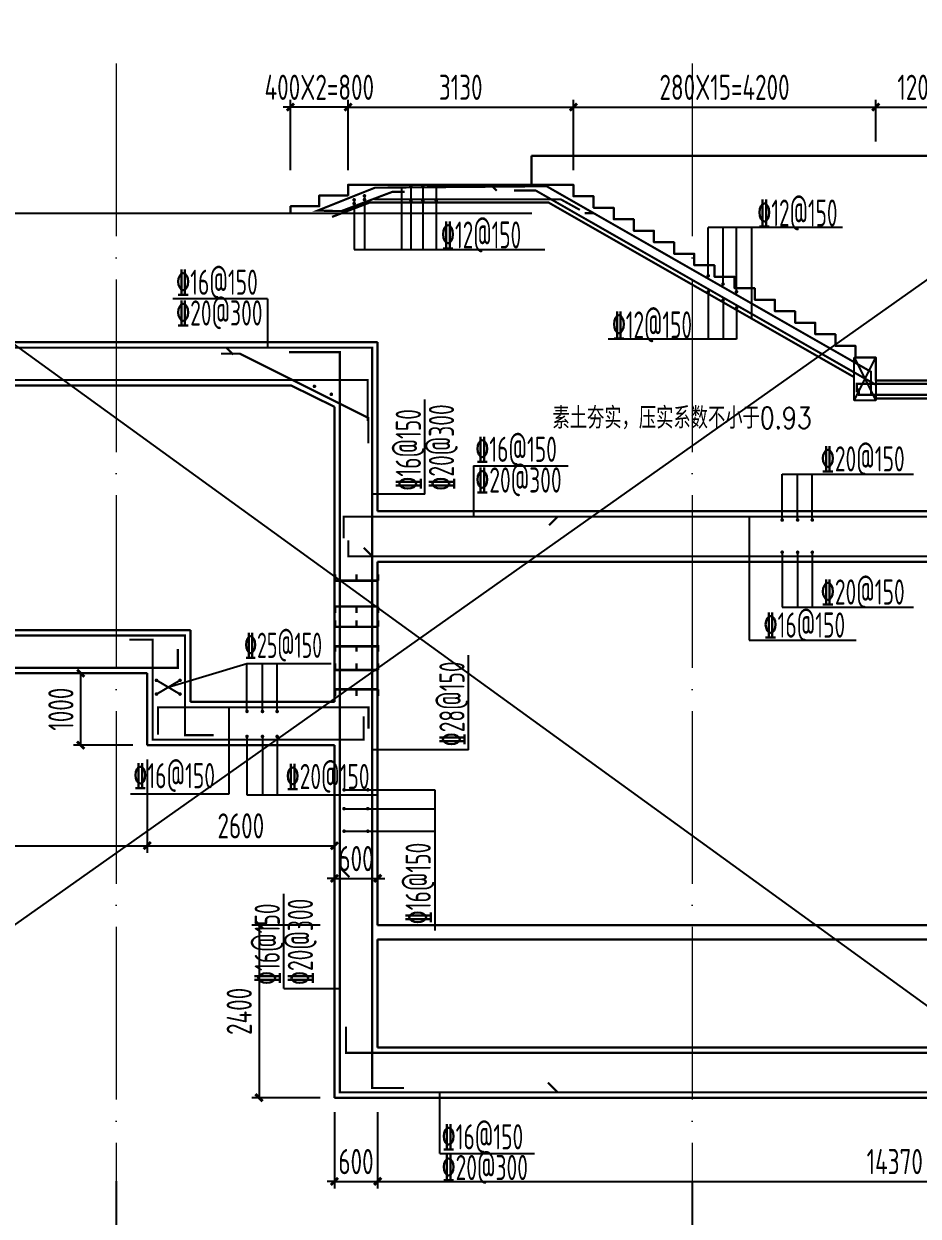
# Model space of a CAD drawing. Header units: millimetres. Extents: x -897614 to 191467, y -439928 to 101803.
# Drawn here: x -748183 to -735758, y -110664 to -94093 of the extents above; entities that cross this region are included whole.
import ezdxf

# ---------------------------------------------------------------- set-up
doc = ezdxf.new("R2010")
doc.units = ezdxf.units.MM
doc.header["$LTSCALE"] = 1000
doc.linetypes.add('ACAD_ISO04W100', pattern=[30, 24, -3, 0, -3])
doc.linetypes.add('DASHED', pattern=[19.05, 12.7, -6.35])
for name, color, linetype in [('00JPS', 2, 'Continuous'), ('AXIS', 3, 'Continuous'), ('DIM_LEAD', 3, 'Continuous'), ('gps', 233, 'Continuous'), ('HC_ZP', 4, 'Continuous'), ('JG_TEXT', 7, 'Continuous'), ('REIN', 1, 'Continuous'), ('备注', 1, 'Continuous')]:
    doc.layers.add(name, color=color, linetype=linetype)
for name, color, linetype, lineweight in [('Beam', 4, 'DASHED', 25), ('DOTE', 8, 'ACAD_ISO04W100', 9), ('WALL', 6, 'Continuous', 30)]:
    doc.layers.add(name, color=color, linetype=linetype, lineweight=lineweight)
doc.layers.add('DY', color=1, linetype='Continuous', plot=False)
doc.styles.add('GPS', font='txt1.shx', dxfattribs={"width": 0.8, "bigfont": 'hztxt.shx'})
doc.styles.add('TSSD', font='tssdeng.shx', dxfattribs={"width": 0.7, "bigfont": 'tssdchn.shx'})
doc.dimstyles.new('TSD', dxfattribs={"dimtxt": 350, "dimasz": 100, "dimexe": 100, "dimexo": 200, "dimgap": 100, "dimtad": 1, "dimdec": 0, "dimzin": 0, "dimdsep": 46, "dimtxsty": 'TSSD', "dimblk": 'ARCHTICK', "dimcen": 0.09, "dimclrt": 7, "dimazin": 2, "dimtfac": 1, "dimtdec": 0, "dimtix": 1, "dimtmove": 2, "dimatfit": 3, "dimfxl": 0, "dimtolj": 1, "dimtzin": 0, "dimarcsym": 0})

# ---------------------------------------------------------------- blocks, each defined once
blk = doc.blocks.new('_ArchTick')
at = {"color": 0, "linetype": 'ByBlock', "const_width": 0.4}
blk.add_lwpolyline([(-0.5, -0.5), (0.5, 0.5)], dxfattribs=at)
blk = doc.blocks.new('*D747')
at = {"layer": 'Defpoints', "color": 0, "transparency": 16777216}
for p in [(-760868, -103118, 0), (-746468, -104118, 0), (-746468, -105515)]:
    blk.add_point(p, dxfattribs=at)
at = {"layer": 'DIM_LEAD', "color": 0, "lineweight": -2, "transparency": 16777216}
for p, q in [((-760868, -103318), (-760868, -105615)), ((-746468, -104318), (-746468, -105615)), ((-760868, -105515), (-746468, -105515))]:
    blk.add_line(p, q, dxfattribs=at)
at = {"layer": 'DIM_LEAD', "color": 0, "lineweight": -2, "transparency": 16777216, "xscale": 100, "yscale": 100, "zscale": 100, "rotation": 180}
blk.add_blockref('_ArchTick', (-760868, -105515), dxfattribs=at)
at = {"layer": 'DIM_LEAD', "color": 0, "lineweight": -2, "transparency": 16777216, "xscale": 100, "yscale": 100, "zscale": 100}
blk.add_blockref('_ArchTick', (-746468, -105515), dxfattribs=at)
at = {"layer": 'DIM_LEAD', "color": 7, "transparency": 16777216, "insert": (-753668, -105240), "char_height": 350, "attachment_point": 5, "style": 'TSSD'}
blk.add_mtext('\\A1;14400', dxfattribs=at)
blk = doc.blocks.new('*D748')
at = {"layer": 'Defpoints', "color": 0, "transparency": 16777216}
for p in [(-746468, -104118, 0), (-743868, -104118), (-743868, -105515)]:
    blk.add_point(p, dxfattribs=at)
at = {"layer": 'DIM_LEAD', "color": 0, "lineweight": -2, "transparency": 16777216}
for p, q in [((-746468, -104318), (-746468, -105615)), ((-743868, -104318), (-743868, -105615)), ((-746468, -105515), (-743868, -105515))]:
    blk.add_line(p, q, dxfattribs=at)
at = {"layer": 'DIM_LEAD', "color": 0, "lineweight": -2, "transparency": 16777216, "xscale": 100, "yscale": 100, "zscale": 100, "rotation": 180}
blk.add_blockref('_ArchTick', (-746468, -105515), dxfattribs=at)
at = {"layer": 'DIM_LEAD', "color": 0, "lineweight": -2, "transparency": 16777216, "xscale": 100, "yscale": 100, "zscale": 100}
blk.add_blockref('_ArchTick', (-743868, -105515), dxfattribs=at)
at = {"layer": 'DIM_LEAD', "color": 7, "transparency": 16777216, "insert": (-745168, -105240), "char_height": 350, "attachment_point": 5, "style": 'TSSD'}
blk.add_mtext('\\A1;2600', dxfattribs=at)
blk = doc.blocks.new('*D749')
at = {"layer": 'Defpoints', "color": 0, "transparency": 16777216}
for p in [(-747393, -103118), (-746468, -103118, 0), (-746468, -104118, 0)]:
    blk.add_point(p, dxfattribs=at)
at = {"layer": 'DIM_LEAD', "color": 0, "lineweight": -2, "transparency": 16777216}
for p, q in [((-746668, -103118), (-747493, -103118)), ((-747393, -104118), (-747393, -103118)), ((-746668, -104118), (-747493, -104118))]:
    blk.add_line(p, q, dxfattribs=at)
at = {"layer": 'DIM_LEAD', "color": 0, "lineweight": -2, "transparency": 16777216, "xscale": 100, "yscale": 100, "zscale": 100}
for p, rotation in [((-747393, -103118), 90), ((-747393, -104118), 270)]:
    blk.add_blockref('_ArchTick', p, dxfattribs=dict(at, rotation=rotation))
at = {"layer": 'DIM_LEAD', "color": 7, "transparency": 16777216, "insert": (-747668, -103618), "char_height": 350, "attachment_point": 5, "rotation": 90, "style": 'TSSD'}
blk.add_mtext('\\A1;1000', dxfattribs=at)
blk = doc.blocks.new('*D750')
at = {"layer": 'Defpoints', "color": 0, "transparency": 16777216}
for p in [(-743268, -105970), (-743868, -106618, 0), (-743268, -106618, 0)]:
    blk.add_point(p, dxfattribs=at)
at = {"layer": 'DIM_LEAD', "color": 0, "lineweight": -2, "transparency": 16777216}
for p, q in [((-743868, -106418), (-743868, -105870)), ((-743268, -106418), (-743268, -105870)), ((-743868, -105970), (-743968, -105970)), ((-743868, -105970), (-743268, -105970)), ((-743268, -105970), (-743168, -105970))]:
    blk.add_line(p, q, dxfattribs=at)
at = {"layer": 'DIM_LEAD', "color": 0, "lineweight": -2, "transparency": 16777216, "xscale": 100, "yscale": 100, "zscale": 100}
blk.add_blockref('_ArchTick', (-743868, -105970), dxfattribs=at)
at = {"layer": 'DIM_LEAD', "color": 0, "lineweight": -2, "transparency": 16777216, "xscale": 100, "yscale": 100, "zscale": 100, "rotation": 180}
blk.add_blockref('_ArchTick', (-743268, -105970), dxfattribs=at)
at = {"layer": 'DIM_LEAD', "color": 7, "transparency": 16777216, "insert": (-743568, -105695), "char_height": 350, "attachment_point": 5, "style": 'TSSD'}
blk.add_mtext('\\A1;600', dxfattribs=at)
blk = doc.blocks.new('*D751')
at = {"layer": 'Defpoints', "color": 0, "transparency": 16777216}
for p in [(-743868, -106618, 0), (-744915, -109018), (-743868, -109018, 0)]:
    blk.add_point(p, dxfattribs=at)
at = {"layer": 'DIM_LEAD', "color": 0, "lineweight": -2, "transparency": 16777216}
for p, q in [((-744068, -106618), (-745015, -106618)), ((-744915, -106618), (-744915, -109018)), ((-744068, -109018), (-745015, -109018))]:
    blk.add_line(p, q, dxfattribs=at)
at = {"layer": 'DIM_LEAD', "color": 0, "lineweight": -2, "transparency": 16777216, "xscale": 100, "yscale": 100, "zscale": 100}
for p, rotation in [((-744915, -106618), 90), ((-744915, -109018), 270)]:
    blk.add_blockref('_ArchTick', p, dxfattribs=dict(at, rotation=rotation))
at = {"layer": 'DIM_LEAD', "color": 7, "transparency": 16777216, "insert": (-745190, -107818), "char_height": 350, "attachment_point": 5, "rotation": 90, "style": 'TSSD'}
blk.add_mtext('\\A1;2400', dxfattribs=at)
blk = doc.blocks.new('*D752')
at = {"layer": 'Defpoints', "color": 0, "transparency": 16777216}
for p in [(-743868, -109018, 0), (-743268, -109018, 0), (-743268, -110181)]:
    blk.add_point(p, dxfattribs=at)
at = {"layer": 'DIM_LEAD', "color": 0, "lineweight": -2, "transparency": 16777216}
for p, q in [((-743868, -109218), (-743868, -110281)), ((-743268, -109218), (-743268, -110281)), ((-743868, -110181), (-743968, -110181)), ((-743868, -110181), (-743268, -110181)), ((-743268, -110181), (-743168, -110181))]:
    blk.add_line(p, q, dxfattribs=at)
at = {"layer": 'DIM_LEAD', "color": 0, "lineweight": -2, "transparency": 16777216, "xscale": 100, "yscale": 100, "zscale": 100}
blk.add_blockref('_ArchTick', (-743868, -110181), dxfattribs=at)
at = {"layer": 'DIM_LEAD', "color": 0, "lineweight": -2, "transparency": 16777216, "xscale": 100, "yscale": 100, "zscale": 100, "rotation": 180}
blk.add_blockref('_ArchTick', (-743268, -110181), dxfattribs=at)
at = {"layer": 'DIM_LEAD', "color": 7, "transparency": 16777216, "insert": (-743568, -109906), "char_height": 350, "attachment_point": 5, "style": 'TSSD'}
blk.add_mtext('\\A1;600', dxfattribs=at)
blk = doc.blocks.new('*D753')
at = {"layer": 'Defpoints', "color": 0, "transparency": 16777216}
for p in [(-743268, -109018, 0), (-728898, -109018), (-728898, -110181)]:
    blk.add_point(p, dxfattribs=at)
at = {"layer": 'DIM_LEAD', "color": 0, "lineweight": -2, "transparency": 16777216}
for p, q in [((-743268, -109218), (-743268, -110281)), ((-728898, -109218), (-728898, -110281)), ((-743268, -110181), (-728898, -110181))]:
    blk.add_line(p, q, dxfattribs=at)
at = {"layer": 'DIM_LEAD', "color": 0, "lineweight": -2, "transparency": 16777216, "xscale": 100, "yscale": 100, "zscale": 100, "rotation": 180}
blk.add_blockref('_ArchTick', (-743268, -110181), dxfattribs=at)
at = {"layer": 'DIM_LEAD', "color": 0, "lineweight": -2, "transparency": 16777216, "xscale": 100, "yscale": 100, "zscale": 100}
blk.add_blockref('_ArchTick', (-728898, -110181), dxfattribs=at)
at = {"layer": 'DIM_LEAD', "color": 7, "transparency": 16777216, "insert": (-736083, -109906), "char_height": 350, "attachment_point": 5, "style": 'TSSD'}
blk.add_mtext('\\A1;14370', dxfattribs=at)
blk = doc.blocks.new('*D787')
at = {"layer": 'Defpoints', "color": 0, "transparency": 16777216}
for p in [(-740548, -95250), (-743678, -96328, 0), (-740548, -96328, 0)]:
    blk.add_point(p, dxfattribs=at)
at = {"layer": 'DIM_LEAD', "color": 0, "lineweight": -2, "transparency": 16777216}
for p, q in [((-743678, -96128), (-743678, -95150)), ((-743678, -95250), (-740548, -95250)), ((-740548, -96128), (-740548, -95150))]:
    blk.add_line(p, q, dxfattribs=at)
at = {"layer": 'DIM_LEAD', "color": 0, "lineweight": -2, "transparency": 16777216, "xscale": 100, "yscale": 100, "zscale": 100, "rotation": 180}
blk.add_blockref('_ArchTick', (-743678, -95250), dxfattribs=at)
at = {"layer": 'DIM_LEAD', "color": 0, "lineweight": -2, "transparency": 16777216, "xscale": 100, "yscale": 100, "zscale": 100}
blk.add_blockref('_ArchTick', (-740548, -95250), dxfattribs=at)
at = {"layer": 'DIM_LEAD', "color": 7, "transparency": 16777216, "insert": (-742113, -94975), "char_height": 350, "attachment_point": 5, "style": 'TSSD'}
blk.add_mtext('\\A1;3130', dxfattribs=at)
blk = doc.blocks.new('*D788')
at = {"layer": 'Defpoints', "color": 0, "transparency": 16777216}
for p in [(-736348, -95250), (-736348, -95926, 0), (-740548, -96328, 0)]:
    blk.add_point(p, dxfattribs=at)
at = {"layer": 'DIM_LEAD', "color": 0, "lineweight": -2, "transparency": 16777216}
for p, q in [((-740548, -96128), (-740548, -95150)), ((-740548, -95250), (-736348, -95250)), ((-736348, -95726), (-736348, -95150))]:
    blk.add_line(p, q, dxfattribs=at)
at = {"layer": 'DIM_LEAD', "color": 0, "lineweight": -2, "transparency": 16777216, "xscale": 100, "yscale": 100, "zscale": 100, "rotation": 180}
blk.add_blockref('_ArchTick', (-740548, -95250), dxfattribs=at)
at = {"layer": 'DIM_LEAD', "color": 0, "lineweight": -2, "transparency": 16777216, "xscale": 100, "yscale": 100, "zscale": 100}
blk.add_blockref('_ArchTick', (-736348, -95250), dxfattribs=at)
at = {"layer": 'DIM_LEAD', "color": 7, "transparency": 16777216, "insert": (-738448, -94975), "char_height": 350, "attachment_point": 5, "style": 'TSSD'}
blk.add_mtext('\\A1;280X15=4200', dxfattribs=at)
blk = doc.blocks.new('*D789')
at = {"layer": 'Defpoints', "color": 0, "transparency": 16777216}
for p in [(-735148, -95250), (-736348, -95926, 0), (-735148, -95926, 0)]:
    blk.add_point(p, dxfattribs=at)
at = {"layer": 'DIM_LEAD', "color": 0, "lineweight": -2, "transparency": 16777216}
for p, q in [((-736348, -95726), (-736348, -95150)), ((-736348, -95250), (-735148, -95250)), ((-735148, -95726), (-735148, -95150))]:
    blk.add_line(p, q, dxfattribs=at)
at = {"layer": 'DIM_LEAD', "color": 0, "lineweight": -2, "transparency": 16777216, "xscale": 100, "yscale": 100, "zscale": 100, "rotation": 180}
blk.add_blockref('_ArchTick', (-736348, -95250), dxfattribs=at)
at = {"layer": 'DIM_LEAD', "color": 0, "lineweight": -2, "transparency": 16777216, "xscale": 100, "yscale": 100, "zscale": 100}
blk.add_blockref('_ArchTick', (-735148, -95250), dxfattribs=at)
at = {"layer": 'DIM_LEAD', "color": 7, "transparency": 16777216, "insert": (-735748, -94975), "char_height": 350, "attachment_point": 5, "style": 'TSSD'}
blk.add_mtext('\\A1;1200', dxfattribs=at)
blk = doc.blocks.new('*D791')
at = {"layer": 'Defpoints', "color": 0, "transparency": 16777216}
for p in [(-744478, -95250), (-744478, -96328, 0), (-743678, -96328, 0)]:
    blk.add_point(p, dxfattribs=at)
at = {"layer": 'DIM_LEAD', "color": 0, "lineweight": -2, "transparency": 16777216}
for p, q in [((-744478, -95250), (-744578, -95250)), ((-744478, -96128), (-744478, -95150)), ((-743678, -95250), (-744478, -95250)), ((-743678, -96128), (-743678, -95150)), ((-743678, -95250), (-743578, -95250))]:
    blk.add_line(p, q, dxfattribs=at)
at = {"layer": 'DIM_LEAD', "color": 0, "lineweight": -2, "transparency": 16777216, "xscale": 100, "yscale": 100, "zscale": 100}
blk.add_blockref('_ArchTick', (-744478, -95250), dxfattribs=at)
at = {"layer": 'DIM_LEAD', "color": 0, "lineweight": -2, "transparency": 16777216, "xscale": 100, "yscale": 100, "zscale": 100, "rotation": 180}
blk.add_blockref('_ArchTick', (-743678, -95250), dxfattribs=at)
at = {"layer": 'DIM_LEAD', "color": 7, "transparency": 16777216, "insert": (-744078, -94975), "char_height": 350, "attachment_point": 5, "style": 'TSSD'}
blk.add_mtext('\\A1;400X2=800', dxfattribs=at)

msp = doc.modelspace()

# ---------------------------------------------------------------- linework, layer by layer
at = {"layer": '00JPS', "color": 11, "linetype": 'Continuous', "const_width": 36, "elevation": 0}
for points in [[(-743861.42168, -101741.84952), (-743861.42168, -101831.84952)], [(-743561.42168, -101741.84952), (-743561.42168, -101831.84952)], [(-743261.42168, -101741.84952), (-743261.42168, -101831.84952)], [(-743861.42168, -101831.84952), (-743861.42168, -101831.84952), (-743561.42168, -101831.84952)], [(-743261.42168, -101831.84952), (-743261.42168, -101831.84952), (-743561.42168, -101831.84952)], [(-743561.42168, -102191.17215), (-743861.42168, -102191.17215), (-743861.42168, -102191.17215)], [(-743861.42168, -102191.17215), (-743861.42168, -102281.17215)], [(-743561.42168, -102191.17215), (-743261.42168, -102191.17215), (-743261.42168, -102191.17215)], [(-743561.42168, -102191.17215), (-743561.42168, -102281.17215)], [(-743261.42168, -102191.17215), (-743261.42168, -102281.17215)], [(-743861.42168, -102383.45359), (-743861.42168, -102473.45359)], [(-743561.42168, -102383.45359), (-743561.42168, -102473.45359)], [(-743261.42168, -102383.45359), (-743261.42168, -102473.45359)], [(-743861.42168, -102473.45359), (-743861.42168, -102473.45359), (-743561.42168, -102473.45359)], [(-743261.42168, -102473.45359), (-743261.42168, -102473.45359), (-743561.42168, -102473.45359)], [(-743861.42168, -102726.89713), (-743861.42168, -102816.89713)], [(-743561.42168, -102743.89713), (-743861.42168, -102743.89713), (-743861.42168, -102743.89713)], [(-743561.42168, -102726.89713), (-743561.42168, -102816.89713)], [(-743561.42168, -102743.89713), (-743261.42168, -102743.89713), (-743261.42168, -102743.89713)], [(-743261.42168, -102726.89713), (-743261.42168, -102816.89713)], [(-743861.42168, -102983.03539), (-743861.42168, -103073.03539)], [(-743861.42168, -103073.03539), (-743861.42168, -103073.03539), (-743561.42168, -103073.03539)], [(-743561.42168, -102983.03539), (-743561.42168, -103073.03539)], [(-743261.42168, -103073.03539), (-743261.42168, -103073.03539), (-743561.42168, -103073.03539)], [(-743261.42168, -102983.03539), (-743261.42168, -103073.03539)], [(-743561.42168, -103343.47893), (-743861.42168, -103343.47893), (-743861.42168, -103343.47893)], [(-743861.42168, -103343.47893), (-743861.42168, -103433.47893)], [(-743561.42168, -103343.47893), (-743261.42168, -103343.47893), (-743261.42168, -103343.47893)], [(-743561.42168, -103343.47893), (-743561.42168, -103433.47893)], [(-743261.42168, -103343.47893), (-743261.42168, -103433.47893)]]:
    msp.add_lwpolyline(points, dxfattribs=at)
at = {"layer": 'AXIS'}
for p, q in [((-746898.22776, -110178.37096, 0), (-746898.22776, -111998.22092, 0)), ((-738898.22776, -110178.37096, 0), (-738898.22776, -111998.22092, 0))]:
    msp.add_line(p, q, dxfattribs=at)
at = {"layer": 'Beam'}
for p, q in [((-736648.15501, -98728.0803), (-736348.15501, -99328.0803)), ((-736648.15501, -99328.0803), (-736348.15501, -98728.0803))]:
    msp.add_line(p, q, dxfattribs=at)
msp.add_lwpolyline([(-736648.15501, -98728.0803), (-736348.15501, -98728.0803), (-736348.15501, -99328.0803), (-736648.15501, -99328.0803)], close=True, dxfattribs=at)
at = {"layer": 'DOTE', "ltscale": 0.1}
for p, q in [((-746898.22776, -94643.86249, 0), (-746898.22776, -110386.09766, 0)), ((-738898.22776, -94643.86249, 0), (-738898.22776, -110386.09766, 0))]:
    msp.add_line(p, q, dxfattribs=at)
at = {"layer": 'DY'}
msp.add_line((-665796.93925, -158342.98831), (-897614.31872, 9634.60665), dxfattribs=at)
at = {"layer": 'HC_ZP', "color": 7}
for p, q in [((-741127.14106, -96728.0803, 0), (-762171.96032, -96728.0803, 0)), ((-745868.10712, -102518.0803, 0), (-745868.10712, -103318.0803, 0)), ((-745868.10712, -103318.0803, 0), (-745868.10712, -103518.0803, 0))]:
    msp.add_line(p, q, dxfattribs=at)
at = {"layer": 'JG_TEXT'}
for p, q in [((-742937.62002, -96370.04387, 0), (-742937.62002, -97231.35888, 0)), ((-742804.74229, -96352.06695, 0), (-742804.74229, -97231.35888, 0)), ((-742638.08537, -96352.06695, 0), (-742638.08537, -97231.35888, 0)), ((-742453.11432, -96352.06695, 0), (-742453.11432, -97231.35888, 0)), ((-743594.12677, -96538.74266, 0), (-743594.12677, -97231.35888, 0)), ((-743450.48659, -96484.20091, 0), (-743450.48659, -97231.35888, 0)), ((-738674.19764, -97594.1539, 0), (-738674.19764, -96921.38779, 0)), ((-736807.83122, -96921.38779, 0), (-738674.19764, -96921.38779, 0)), ((-738468.70505, -97709.67015, 0), (-738468.70505, -96921.38779, 0)), ((-738281.49491, -97816.37324, 0), (-738281.49491, -96921.38779, 0)), ((-738067.57402, -98193.49293, 0), (-738067.57402, -96921.38779, 0)), ((-743594.12677, -97231.35888, 0), (-740945.50591, -97231.35888, 0)), ((-744798.62539, -97913.89532), (-746114.41966, -97913.89532)), ((-744798.62539, -97913.89532), (-744798.62539, -98593.36848)), ((-738674.19764, -97818.29455, 0), (-738674.19764, -98475.9297, 0)), ((-738468.70505, -97933.81081, 0), (-738468.70505, -98475.9297, 0)), ((-738281.49491, -98040.51389, 0), (-738281.49491, -98475.9297, 0)), ((-738281.49491, -98475.9297, 0), (-740066.2003, -98475.9297, 0)), ((-742611.33117, -100628.78413), (-742611.33117, -99312.98985)), ((-741936.14367, -100235.56322), (-740620.34939, -100235.56322)), ((-741936.14367, -100235.56322), (-741936.14367, -100943.3803)), ((-737647.2458, -100351.06751), (-735823.68884, -100351.06751)), ((-737647.2458, -100989.06483), (-737647.2458, -100351.06751)), ((-737432.5975, -100989.06483), (-737432.5975, -100351.06751)), ((-737228.86345, -100989.06483), (-737228.86345, -100351.06751)), ((-742611.33117, -100628.78413), (-743343.38645, -100628.78711, 0)), ((-738106.5175, -100943.3803), (-738106.5175, -102660.294)), ((-737647.2458, -101437.06252), (-737647.2458, -102201.0223)), ((-737432.5975, -101437.06252), (-737432.5975, -102201.0223)), ((-737228.86345, -101437.06252), (-737228.86345, -102201.0223)), ((-737647.2458, -102201.0223), (-735823.68884, -102201.0223)), ((-738106.5175, -102660.294), (-736619.97194, -102660.294)), ((-742005.29827, -104182.00035), (-742005.29827, -102866.20608)), ((-746176.65713, -103312.30756, 0), (-745082.75542, -102982.22397, 0)), ((-745082.75542, -102982.22397, 0), (-743913.10144, -102982.22397, 0)), ((-745082.75542, -103649.10991, 0), (-745082.75542, -102982.22397, 0)), ((-744868.10712, -103649.10991, 0), (-744868.10712, -102982.22397, 0)), ((-744664.37307, -103649.10991, 0), (-744664.37307, -102982.22397, 0)), ((-746340.55324, -103216.8818, 0), (-746012.76102, -103407.73332, 0)), ((-746340.55324, -103407.73332, 0), (-746012.76102, -103216.8818, 0)), ((-745331.61573, -104794.41824), (-745331.61573, -103593.3803)), ((-745082.75542, -103997.1076, 0), (-745082.75542, -104806.35553, 0)), ((-744868.10712, -103997.1076, 0), (-744868.10712, -104806.35553, 0)), ((-744664.37307, -103997.1076, 0), (-744664.37307, -104806.35553, 0)), ((-742005.29827, -104182.00035), (-743343.38645, -104182.00334, 0)), ((-746701.61737, -104794.41824), (-745331.61573, -104794.41824)), ((-745082.75542, -104806.35553, 0), (-743259.19846, -104806.35553, 0)), ((-743734.38114, -104738.60275, 0), (-742474.10747, -104738.60275, 0)), ((-742474.10747, -104738.60275, 0), (-742474.10747, -106695.15114, 0)), ((-743734.38114, -105000.8023, 0), (-742474.10747, -105000.8023, 0)), ((-743734.38114, -105313.68761, 0), (-742474.10747, -105313.68761, 0)), ((-744571.49545, -107499.81709), (-744571.49545, -106184.02281)), ((-744571.49545, -107499.81709), (-743792.80657, -107499.82007)), ((-742404.19968, -109791.23935), (-742404.19968, -108942.7803)), ((-742404.19968, -109791.23935), (-741088.4054, -109791.23935))]:
    msp.add_line(p, q, dxfattribs=at)
at = {"layer": 'REIN', "const_width": 30, "elevation": 0}
for points in [[(-736412.25994, -99262.76984), (-736412.25994, -98929.26822), (-740920.68675, -96349.92654), (-743304.50479, -96370.04387), (-744103.55862, -96688.98245), (-743772.37018, -96695.12947), (-743062.77835, -96427.90165), (-742893.66053, -96427.90165)], [(-741611.6523, -96413.87959), (-741675.60536, -96349.92654), (-740920.68675, -96349.92654), (-740264.40908, -96724.94235), (-740392.89975, -96724.94235)], [(-741374.17072, -96408.88491), (-741071.69711, -96408.88491), (-736348.15501, -99108.05182)], [(-743315.28207, -96531.70985), (-740723.94784, -96531.70985), (-740456.89462, -96678.70169)], [(-746044.5587, -102780.43621), (-746044.5587, -103042.79213), (-761392.81894, -103042.79213), (-761392.81894, -98593.36848), (-743343.40657, -98593.36848), (-743343.40657, -108881.94356), (-742902.46186, -108881.94356)], [(-743461.8225, -101374.79387), (-743343.38293, -101492.79208), (-743343.39475, -98593.36848), (-745368.10657, -98593.36848), (-745272.3559, -98689.11915)], [(-743396.8183, -99925.43517), (-743396.8183, -99569.54997), (-745181.38202, -98677.26811), (-745445.37878, -98677.26811)], [(-743405.97103, -99614.42589), (-743405.97103, -99042.7803), (-761318.88257, -99042.7803), (-761318.88257, -99549.60701)], [(-745546.65019, -103979.43515), (-745943.40712, -103979.43515), (-745943.40712, -102593.3803), (-761324.05208, -102593.3803), (-761324.05208, -102928.80295)], [(-743395.16682, -103887.13216), (-743395.16682, -103593.3803), (-746318.2357, -103593.3803), (-746318.2357, -103973.98476)], [(-719614.05601, -107926.65945), (-719614.05601, -108393.3803), (-743706.80187, -108393.3803), (-743706.80187, -108028.70241)]]:
    msp.add_lwpolyline(points, dxfattribs=at)
at = {"layer": 'REIN', "const_width": 25, "elevation": 0}
for points in [[(-742817.24229, -96352.06695, 1), (-742792.24229, -96352.06695, 1)], [(-742650.58537, -96352.06695, 1), (-742625.58537, -96352.06695, 1)], [(-742465.61432, -96352.06695, 1), (-742440.61432, -96352.06695, 1)], [(-743606.62677, -96538.74266, 1), (-743581.62677, -96538.74266, 1)], [(-743606.62677, -96590.86311, 1), (-743581.62677, -96590.86311, 1)], [(-743462.98659, -96484.20091, 1), (-743437.98659, -96484.20091, 1)], [(-743462.98659, -96536.32136, 1), (-743437.98659, -96536.32136, 1)], [(-742817.24229, -96551.59046, 1), (-742792.24229, -96551.59046, 1)], [(-742650.58537, -96551.59046, 1), (-742625.58537, -96551.59046, 1)], [(-742465.61432, -96551.59046, 1), (-742440.61432, -96551.59046, 1)], [(-738686.69764, -97594.1539, 1), (-738661.69764, -97594.1539, 1)], [(-738481.20505, -97709.67015, 1), (-738456.20505, -97709.67015, 1)], [(-738686.69764, -97818.29455, 1), (-738661.69764, -97818.29455, 1)], [(-738481.20505, -97933.81081, 1), (-738456.20505, -97933.81081, 1)], [(-738293.99491, -97816.37324, 1), (-738268.99491, -97816.37324, 1)], [(-738293.99491, -98040.51389, 1), (-738268.99491, -98040.51389, 1)], [(-744145.49327, -99143.33857, 1), (-744145.49327, -99118.33857, 1)], [(-743911.51188, -99253.69829, 1), (-743911.51188, -99228.69829, 1)], [(-746340.55324, -103229.3818, -1), (-746340.55324, -103204.3818, -1)], [(-746012.76102, -103229.3818, -1), (-746012.76102, -103204.3818, -1)], [(-746340.55324, -103420.23332, -1), (-746340.55324, -103395.23332, -1)], [(-746012.76102, -103420.23332, -1), (-746012.76102, -103395.23332, -1)], [(-745082.75542, -103661.60991, -1), (-745082.75542, -103636.60991, -1)], [(-744868.10712, -103661.60991, -1), (-744868.10712, -103636.60991, -1)], [(-744664.37307, -103661.60991, -1), (-744664.37307, -103636.60991, -1)], [(-745082.75542, -104009.6076, -1), (-745082.75542, -103984.6076, -1)], [(-744868.10712, -104009.6076, -1), (-744868.10712, -103984.6076, -1)], [(-744664.37307, -104009.6076, -1), (-744664.37307, -103984.6076, -1)], [(-743734.38114, -104751.10275, -1), (-743734.38114, -104726.10275, -1)], [(-743404.17071, -104751.10275, -1), (-743404.17071, -104726.10275, -1)], [(-743734.38114, -105013.3023, -1), (-743734.38114, -104988.3023, -1)], [(-743404.17071, -105013.3023, -1), (-743404.17071, -104988.3023, -1)], [(-743734.38114, -105326.18761, -1), (-743734.38114, -105301.18761, -1)], [(-743404.17071, -105326.18761, -1), (-743404.17071, -105301.18761, -1)]]:
    msp.add_lwpolyline(points, format="xyb", close=True, dxfattribs=at)
at = {"layer": 'REIN', "const_width": 30}
for points in [[(-744500.17189, -98655.06546), (-743792.80657, -98655.06546), (-743792.80657, -108942.7803), (-719573.455, -108942.7803), (-719573.455, -106786.52145), (-719071.70579, -106786.52145)], [(-731015.82195, -101825.55327), (-731015.82195, -101514.73163), (-735250.66296, -99095.43059), (-736610.4819, -99095.43059), (-736610.4819, -99212.16998)], [(-736579.87377, -99159.59048), (-736579.87377, -99249.45225), (-735010.78681, -99249.45225), (-734874.19728, -99328.09367)], [(-731389.84697, -101374.9034), (-732144.91844, -100943.3803), (-743739.86799, -100943.3803), (-743739.86799, -101244.01423)], [(-743268.10657, -100943.3803), (-740768.10657, -100943.3803), (-740886.48026, -101061.75398)], [(-731819.17996, -101212.28201), (-731328.4722, -101492.7803), (-743675.19141, -101492.7803), (-743675.19141, -101270.76406)], [(-743461.83254, -103718.41842), (-743461.83254, -104042.74606), (-746392.80712, -104042.74606), (-746392.80712, -102651.85349), (-746715.87865, -102651.85349)], [(-740901.84692, -108809.03996), (-740768.10657, -108942.7803), (-743792.80657, -108942.7803), (-743792.80657, -105818.0803), (-743659.06623, -105951.82064)]]:
    msp.add_lwpolyline(points, dxfattribs=at)
at = {"layer": 'REIN', "const_width": 25}
for points in [[(-737647.2458, -101001.56483, -1), (-737647.2458, -100976.56483, -1)], [(-737432.5975, -101001.56483, -1), (-737432.5975, -100976.56483, -1)], [(-737228.86345, -101001.56483, -1), (-737228.86345, -100976.56483, -1)], [(-737647.2458, -101449.56252, -1), (-737647.2458, -101424.56252, -1)], [(-737432.5975, -101449.56252, -1), (-737432.5975, -101424.56252, -1)], [(-737228.86345, -101449.56252, -1), (-737228.86345, -101424.56252, -1)]]:
    msp.add_lwpolyline(points, format="xyb", close=True, dxfattribs=at)
at = {"layer": 'WALL'}
for p, q in [((-741128.15501, -95926.0803), (-741128.15501, -96328.0803)), ((-731688.15501, -95926.0803, 0), (-741128.15501, -95926.0803)), ((-743900.06532, -96774.89676, 0), (-743375.22143, -96578.0803, 0)), ((-743375.22143, -96578.0803, 0), (-740894.54612, -96578.0803, 0)), ((-740894.54612, -96578.0803, 0), (-736648.15501, -99004.58951, 0)), ((-743268.10657, -98518.0803, 0), (-761468.10712, -98518.0803, 0)), ((-743268.10657, -100868.0803, 0), (-743268.10657, -98518.0803, 0)), ((-744468.10712, -99118.0803, 0), (-760268.10712, -99118.0803, 0)), ((-743868.10712, -99418.0803, 0), (-744468.10712, -99118.0803, 0)), ((-743868.10712, -103518.0803, 0), (-743868.10712, -99418.0803, 0)), ((-736348.15501, -99298.0803, 0), (-735214.54612, -99298.0803, 0)), ((-732467.04612, -100868.0803, 0), (-743268.10657, -100868.0803, 0)), ((-743268.10657, -106618.0803, 0), (-743268.10657, -101568.0803, 0)), ((-731947.49367, -101568.0803, 0), (-743268.10657, -101568.0803, 0)), ((-760268.10712, -102518.0803, 0), (-745868.10712, -102518.0803, 0)), ((-745868.10712, -102518.0803, 0), (-745868.10712, -103518.0803, 0)), ((-761468.10712, -103118.04606, 0), (-746468.10712, -103118.04606, 0)), ((-746468.10712, -104118.0803, 0), (-746468.10712, -103118.04606, 0)), ((-745868.10712, -103518.0803, 0), (-743868.10712, -103518.0803, 0)), ((-746468.10712, -104118.0803, 0), (-743868.10712, -104118.0803, 0)), ((-743868.10712, -109018.0803, 0), (-743868.10712, -104118.0803, 0)), ((-728897.64161, -106618.0803, 0), (-743268.10657, -106618.0803, 0)), ((-743268.10657, -108318.0803, 0), (-743268.10657, -106818.0803, 0)), ((-728897.64161, -106818.0803, 0), (-743268.10657, -106818.0803, 0)), ((-728897.64161, -108318.0803, 0), (-743268.10657, -108318.0803, 0)), ((-719497.63969, -109018.0803), (-743868.10712, -109018.0803, 0))]:
    msp.add_line(p, q, dxfattribs=at)
at = {"layer": 'WALL', "elevation": 0}
msp.add_lwpolyline([(-734868.15501, -99048.0803), (-736348.15501, -99048.0803), (-736348.15501, -98728.0803), (-736628.15501, -98728.0803), (-736628.15501, -98568.0803), (-736908.15501, -98568.0803), (-736908.15501, -98408.0803), (-737188.15501, -98408.0803), (-737188.15501, -98248.0803), (-737468.15501, -98248.0803), (-737468.15501, -98088.0803), (-737748.15501, -98088.0803), (-737748.15501, -97928.0803), (-738028.15501, -97928.0803), (-738028.15501, -97768.0803), (-738308.15501, -97768.0803), (-738308.15501, -97608.0803), (-738588.15501, -97608.0803), (-738588.15501, -97448.0803), (-738868.15501, -97448.0803), (-738868.15501, -97288.0803), (-739148.15501, -97288.0803), (-739148.15501, -97128.0803), (-739428.15501, -97128.0803), (-739428.15501, -96968.0803), (-739708.15501, -96968.0803), (-739708.15501, -96808.0803), (-739988.15501, -96808.0803), (-739988.15501, -96648.0803), (-740268.15501, -96648.0803), (-740268.15501, -96488.0803), (-740548.15501, -96488.0803), (-740548.15501, -96328.0803), (-743678.15501, -96328.0803), (-743678.15501, -96478.0803), (-744078.15501, -96478.0803), (-744078.15501, -96628.0803), (-744478.15501, -96628.0803), (-744478.15501, -96728.0803)], dxfattribs=at)
at = {"layer": '备注', "color": 1}
msp.add_line((-694395.49474, -68489.82125), (-768645.49474, -120989.82125), dxfattribs=at)

# ---------------------------------------------------------------- texts
at = {"layer": 'gps', "color": 7, "style": 'GPS', "width": 0.8}
msp.add_text('素土夯实，压实系数不小于0.93', height=300, dxfattribs=at).set_placement((-740837.90578, -99719.68761, 0))
at = {"layer": 'JG_TEXT', "style": 'TSSD'}
for s, height, width, p in [('%%13212@150', 375, 0.6, (-737990.91915, -96909.48768, 0)), ('%%13212@150', 375, 0.6, (-742385.614, -97214.16218, 0)), ('%%13216@150', 350, 0.65, (-746066.53008, -97859.15115, 0)), ('%%13220@300', 350, 0.65, (-746066.53008, -98286.20207, 0)), ('%%13212@150', 375, 0.6, (-740012.47241, -98464.02959, 0)), ('%%13216@150', 350, 0.65, (-741910.73898, -100180.81905, 0)), ('%%13220@150', 350, 0.65, (-737109.82695, -100314.34264, 0)), ('%%13220@300', 350, 0.65, (-741910.73898, -100607.86998, 0)), ('%%13220@150', 350, 0.65, (-737109.82695, -102164.29743, 0)), ('%%13216@150', 350, 0.65, (-737906.11006, -102623.56912, 0)), ('%%13225@150', 350, 0.6, (-745123.12048, -102904.89198, 0)), ('%%13216@150', 350, 0.65, (-746660.89787, -104717.08625, 0)), ('%%13220@150', 350, 0.65, (-744545.33658, -104729.02355, 0)), ('%%13216@150', 350, 0.65, (-742378.79499, -109736.49518, 0)), ('%%13220@300', 350, 0.65, (-742378.79499, -110163.5461, 0))]:
    msp.add_text(s, height=height, dxfattribs=dict(at, width=width)).set_placement(p)
at = {"layer": 'JG_TEXT', "style": 'TSSD', "width": 0.65}
for s, p in [('%%13220@300', (-742206.01621, -100580.89454, 0)), ('%%13216@150', (-742666.07533, -100580.89454, 0)), ('%%13228@150', (-742060.04244, -104134.11076, 0)), ('%%13216@150', (-742528.85163, -106607.51009, 0)), ('%%13216@150', (-744626.23962, -107451.9275, 0)), ('%%13220@300', (-744166.1805, -107451.9275, 0))]:
    msp.add_text(s, height=350, rotation=90, dxfattribs=at).set_placement(p)

# ---------------------------------------------------------------- dimensions: what is measured, and where the dimension line sits
at = {"layer": 'DIM_LEAD'}
for base, p1, p2, text, picture, middle in [((-744478.15501, -95249.8117), (-743678.15501, -96328.0803, 0), (-744478.15501, -96328.0803, 0), '400X2=<>', '*D791', (-744078.15501, -94974.8117)), ((-736348.15501, -95249.8117), (-740548.15501, -96328.0803, 0), (-736348.15501, -95926.0803, 0), '280X15=<>', '*D788', (-738448.15501, -94974.8117))]:
    dim = msp.add_linear_dim(base=base, p1=p1, p2=p2, text=text, dimstyle='TSD', dxfattribs=at)
    dim.commit()
    dim.dimension.update_dxf_attribs({"geometry": picture, "text_midpoint": middle})
for base, p1, p2, picture, middle in [((-740548.15501, -95249.8117), (-743678.15501, -96328.0803, 0), (-740548.15501, -96328.0803, 0), '*D787', (-742113.15501, -94974.8117)), ((-735148.15501, -95249.8117), (-736348.15501, -95926.0803, 0), (-735148.15501, -95926.0803, 0), '*D789', (-735748.15501, -94974.8117)), ((-746468.10712, -105515.33573), (-760868.10712, -103118.04606, 0), (-746468.10712, -104118.0803, 0), '*D747', (-753668.10712, -105240.33573)), ((-743868.10712, -105515.33573), (-746468.10712, -104118.0803, 0), (-743868.10712, -104118.0803), '*D748', (-745168.10712, -105240.33573)), ((-743268.10657, -105969.63466), (-743868.10712, -106618.0803, 0), (-743268.10657, -106618.0803, 0), '*D750', (-743568.10685, -105694.63466)), ((-743268.10657, -110180.84048), (-743868.10712, -109018.0803, 0), (-743268.10657, -109018.0803, 0), '*D752', (-743568.10685, -109905.84048)), ((-728897.64161, -110180.84048), (-743268.10657, -109018.0803, 0), (-728897.64161, -109018.0803), '*D753', (-736082.87409, -109905.84048))]:
    dim = msp.add_linear_dim(base=base, p1=p1, p2=p2, dimstyle='TSD', dxfattribs=at)
    dim.commit()
    dim.dimension.update_dxf_attribs({"geometry": picture, "text_midpoint": middle})
for base, p1, p2, picture, middle in [((-747392.81031, -103118.04606), (-746468.10712, -104118.0803, 0), (-746468.10712, -103118.04606, 0), '*D749', (-747667.81031, -103618.06318)), ((-744915.2289, -109018.0803), (-743868.10712, -106618.0803, 0), (-743868.10712, -109018.0803, 0), '*D751', (-745190.2289, -107818.0803))]:
    dim = msp.add_linear_dim(base=base, p1=p1, p2=p2, angle=90, dimstyle='TSD', dxfattribs=at)
    dim.commit()
    dim.dimension.update_dxf_attribs({"geometry": picture, "text_midpoint": middle})

doc.saveas('drawing.dxf')
